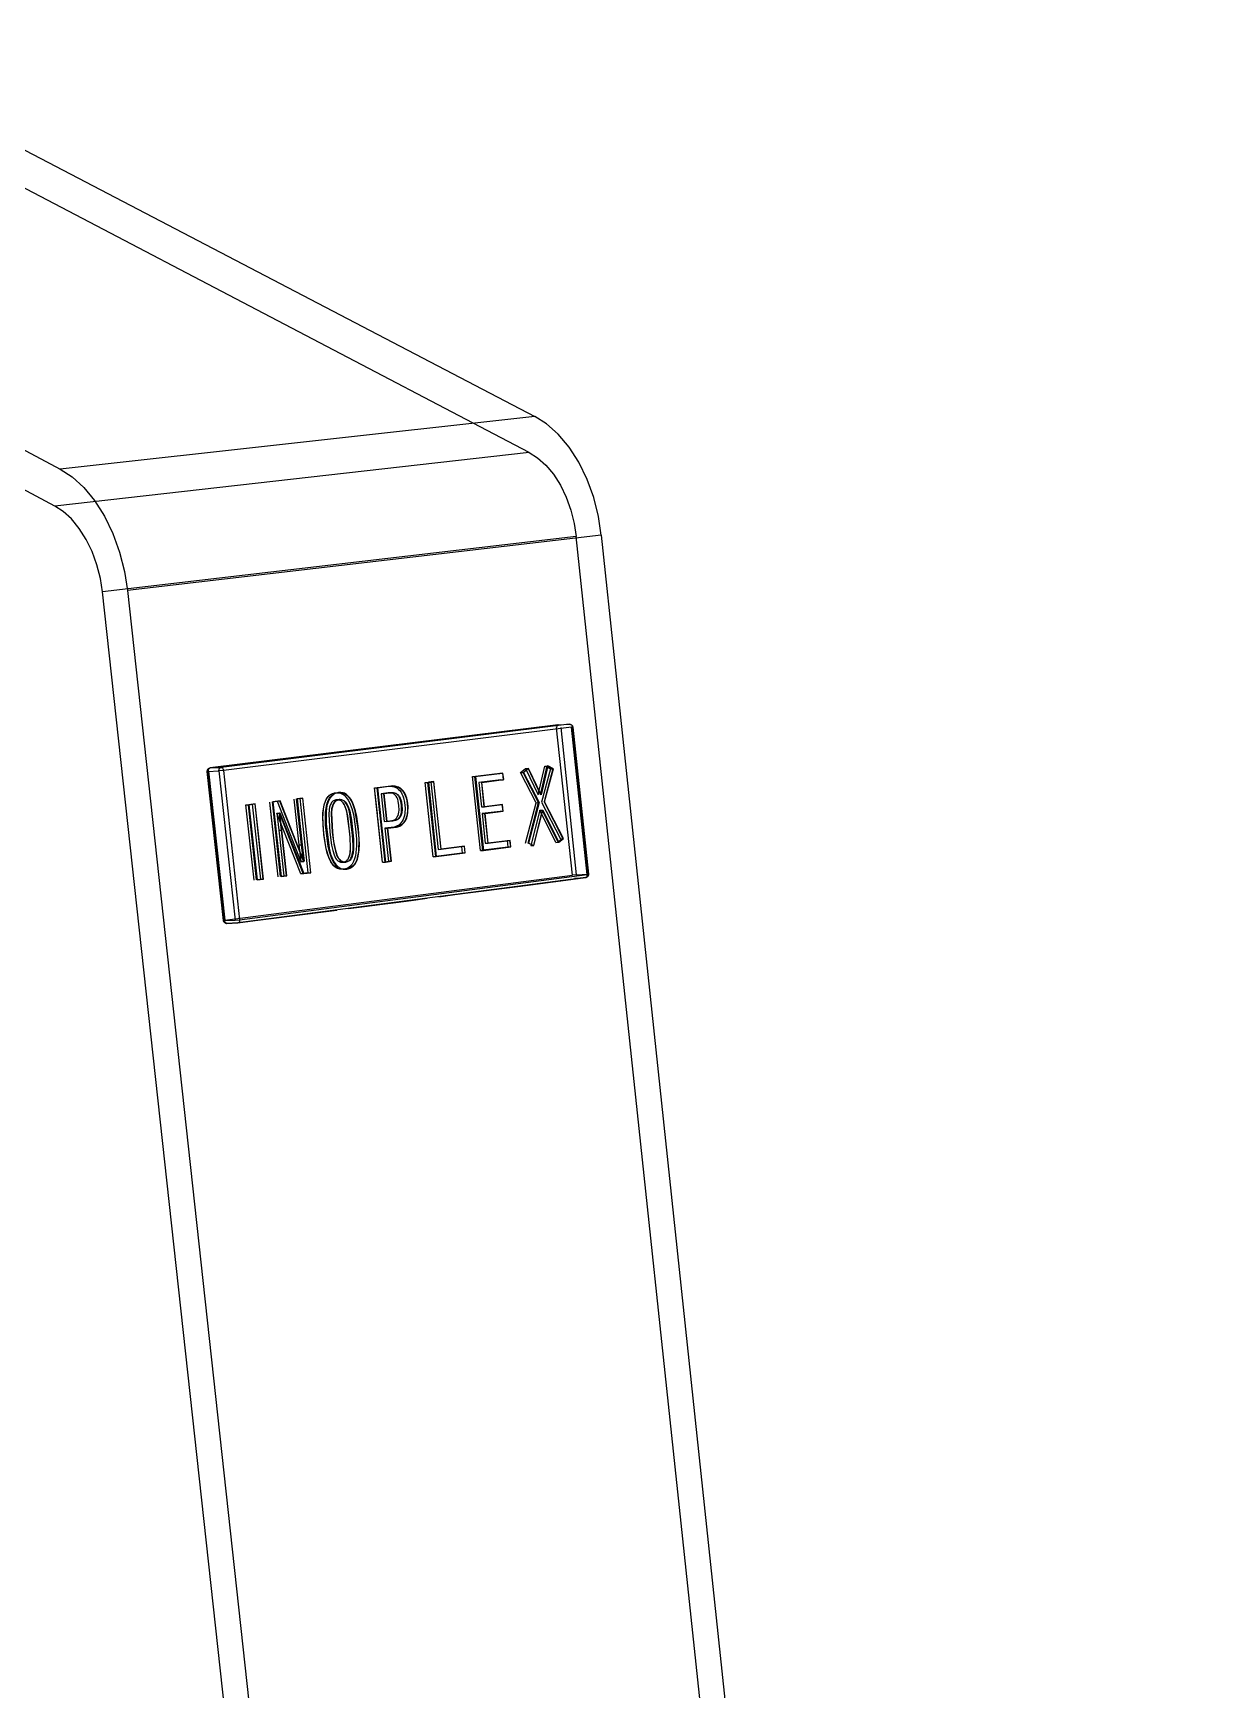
# Model space of a CAD drawing. Header units: millimetres. Extents: x 10366 to 13995, y 24552 to 29685.
# Drawn here: x 12901 to 13036.7, y 28916.9 to 29105.2 of the extents above; entities that cross this region are included whole.
import ezdxf

# ---------------------------------------------------------------- set-up
doc = ezdxf.new("R2010")
doc.units = ezdxf.units.MM
doc.header["$LTSCALE"] = 3
doc.layers.add('Default', color=7, linetype='Continuous')
doc.layers.add('Hidden_lines', color=7, linetype='Continuous')

msp = doc.modelspace()

# ---------------------------------------------------------------- linework, layer by layer
at = {"layer": 'Default'}
for points in [[(12874.56, 29105.25, 0), (12958.07, 29061.67, 0)], [(12820.56, 29100.2, 0), (12904.1, 29055.65, 0)], [(12903.49, 29051.48, 0), (12820.03, 29096.11, 0)], [(12958.07, 29061.67, 0), (12904.1, 29055.65, 0)], [(12965.64, 29048.17, 0), (12965.31, 29050.29, 0), (12964.78, 29052.43, 0), (12964.03, 29054.51, 0), (12963.08, 29056.45, 0), (12961.97, 29058.18, 0), (12960.73, 29059.65, 0), (12959.41, 29060.82, 0), (12958.07, 29061.67, 0)], [(12904.1, 29055.65, 0), (12905.44, 29054.78, 0), (12906.76, 29053.59, 0), (12908.01, 29052.09, 0), (12909.13, 29050.32, 0), (12910.08, 29048.34, 0), (12910.84, 29046.23, 0), (12911.39, 29044.05, 0), (12911.73, 29041.89, 0)], [(12908.89, 29041.72, 0), (12908.66, 29043.25, 0), (12908.27, 29044.79, 0), (12907.73, 29046.29, 0), (12907.05, 29047.69, 0), (12906.26, 29048.94, 0), (12905.38, 29050.01, 0), (12904.44, 29050.85, 0), (12903.49, 29051.48, 0)], [(12965.64, 29048.17, 0), (12911.73, 29041.89, 0)], [(12965.64, 29048.17, 0), (13036.7, 28379.46, 0)], [(12983.24, 28362.42, 0), (12908.89, 29041.72, 0)], [(12911.73, 29041.89, 0), (12986.12, 28361.1, 0)], [(12921.13, 29021.69, 0), (12960.74, 29026.6, 0)], [(12960.75, 29026.6, 0), (12921.14, 29021.69, 0)], [(12962, 29026.67, 0), (12922.39, 29021.75, 0)], [(12962.27, 29026.33, 0), (12922.65, 29021.41, 0)], [(12960.75, 29026.6, 0), (12962, 29026.67, 0)], [(12960.77, 29026.6, 0), (12962.02, 29026.67, 0)], [(12962.02, 29026.67, 0), (12962.07, 29026.67, 0), (12962.11, 29026.66, 0), (12962.14, 29026.65, 0), (12962.17, 29026.64, 0), (12962.2, 29026.63, 0), (12962.23, 29026.61, 0), (12962.26, 29026.59, 0), (12962.28, 29026.57, 0), (12962.31, 29026.54, 0), (12962.33, 29026.51, 0), (12962.35, 29026.48, 0), (12962.36, 29026.45, 0), (12962.38, 29026.42, 0), (12962.39, 29026.38, 0), (12962.39, 29026.35, 0)], [(12962.31, 29026.35, 0), (12962.37, 29026.35, 0), (12962.39, 29026.35, 0), (12962.39, 29026.35, 0), (12962.39, 29026.35, 0), (12962.39, 29026.35, 0), (12962.39, 29026.35, 0), (12962.39, 29026.35, 0), (12962.39, 29026.35, 0), (12962.39, 29026.35, 0), (12962.39, 29026.35, 0), (12962.39, 29026.35, 0), (12962.39, 29026.35, 0), (12962.39, 29026.35, 0), (12962.39, 29026.35, 0), (12962.39, 29026.35, 0), (12962.39, 29026.35, 0), (12962.39, 29026.35, 0), (12962.39, 29026.35, 0), (12962.39, 29026.35, 0), (12962.39, 29026.35, 0), (12962.39, 29026.35, 0), (12962.39, 29026.35, 0), (12962.39, 29026.35, 0), (12962.38, 29026.35, 0), (12962.36, 29026.34, 0), (12962.27, 29026.33, 0)], [(12964.05, 29009.58, 0), (12962.27, 29026.33, 0)], [(12962.39, 29026.35, 0), (12964.17, 29009.61, 0)], [(12958.45, 29018.64, 0), (12959.21, 29021.91, 0)], [(12958.74, 29018.65, 0), (12959.5, 29021.93, 0)], [(12959.55, 29021.93, 0), (12958.8, 29018.65, 0)], [(12959.21, 29021.91, 0), (12959.5, 29021.93, 0)], [(12959.21, 29021.91, 0), (12959.85, 29021.6, 0)], [(12959.5, 29021.93, 0), (12960.13, 29021.61, 0)], [(12960.19, 29021.61, 0), (12959.55, 29021.93, 0)], [(12962.74, 29022.26, 0), (12962.6, 29023.64, 0)], [(12920.82, 29021.3, 0), (12920.82, 29021.34, 0), (12920.82, 29021.37, 0), (12920.83, 29021.4, 0), (12920.83, 29021.44, 0), (12920.84, 29021.47, 0), (12920.86, 29021.5, 0), (12920.87, 29021.53, 0), (12920.89, 29021.56, 0), (12920.91, 29021.58, 0), (12920.94, 29021.61, 0), (12920.97, 29021.63, 0), (12920.99, 29021.65, 0), (12921.03, 29021.66, 0), (12921.06, 29021.67, 0), (12921.09, 29021.68, 0), (12921.13, 29021.69, 0)], [(12922.67, 29004.34, 0), (12920.82, 29021.3, 0)], [(12920.9, 29021.3, 0), (12922.15, 29021.37, 0)], [(12920.9, 29021.3, 0), (12922.75, 29004.34, 0)], [(12921.14, 29021.69, 0), (12922.39, 29021.75, 0)], [(12922.15, 29021.37, 0), (12922.15, 29021.43, 0), (12922.16, 29021.5, 0), (12922.18, 29021.57, 0), (12922.19, 29021.6, 0), (12922.21, 29021.63, 0), (12922.22, 29021.65, 0), (12922.24, 29021.68, 0), (12922.27, 29021.7, 0), (12922.29, 29021.72, 0), (12922.31, 29021.73, 0), (12922.34, 29021.74, 0), (12922.36, 29021.75, 0), (12922.39, 29021.75, 0)], [(12922.65, 29021.41, 0), (12922.15, 29021.37, 0)], [(12922.15, 29021.37, 0), (12924, 29004.39, 0)], [(12922.39, 29021.75, 0), (12922.41, 29021.75, 0), (12922.43, 29021.75, 0), (12922.45, 29021.74, 0), (12922.47, 29021.73, 0), (12922.5, 29021.72, 0), (12922.52, 29021.7, 0), (12922.54, 29021.68, 0), (12922.56, 29021.66, 0), (12922.59, 29021.6, 0), (12922.62, 29021.54, 0), (12922.64, 29021.48, 0), (12922.65, 29021.41, 0)], [(12922.65, 29021.41, 0), (12924.5, 29004.44, 0)], [(12945.62, 29020.04, 0), (12945.91, 29020.05, 0)], [(12946.53, 29011.6, 0), (12945.62, 29020.04, 0)], [(12945.91, 29020.05, 0), (12946.56, 29020.13, 0)], [(12946.81, 29011.61, 0), (12945.91, 29020.05, 0)], [(12946.61, 29020.14, 0), (12945.97, 29020.06, 0)], [(12945.97, 29020.06, 0), (12946.87, 29011.62, 0)], [(12946.27, 29020.12, 0), (12947.1, 29012.44, 0)], [(12946.56, 29020.13, 0), (12947.38, 29012.46, 0)], [(12947.44, 29012.46, 0), (12946.61, 29020.14, 0)], [(12950.98, 29020.71, 0), (12951.27, 29020.73, 0)], [(12951.89, 29012.29, 0), (12950.98, 29020.71, 0)], [(12951.27, 29020.73, 0), (12954.4, 29021.12, 0)], [(12952.17, 29012.3, 0), (12951.27, 29020.73, 0)], [(12954.46, 29021.12, 0), (12951.33, 29020.73, 0)], [(12951.33, 29020.73, 0), (12952.23, 29012.31, 0)], [(12954.2, 29020.35, 0), (12951.71, 29020.04, 0)], [(12951.71, 29020.04, 0), (12952.01, 29017.26, 0)], [(12954.48, 29020.36, 0), (12952, 29020.05, 0)], [(12952, 29020.05, 0), (12952.29, 29017.27, 0)], [(12952.05, 29020.05, 0), (12954.54, 29020.37, 0)], [(12952.35, 29017.27, 0), (12952.05, 29020.05, 0)], [(12954.12, 29021.11, 0), (12954.4, 29021.12, 0)], [(12954.2, 29020.35, 0), (12954.54, 29020.37, 0)], [(12954.4, 29021.12, 0), (12954.48, 29020.36, 0)], [(12954.54, 29020.37, 0), (12954.46, 29021.12, 0)], [(12956.47, 29021.17, 0), (12957.02, 29021.64, 0)], [(12956.47, 29021.17, 0), (12956.75, 29021.18, 0)], [(12958.23, 29017.74, 0), (12956.47, 29021.17, 0)], [(12956.75, 29021.18, 0), (12957.31, 29021.65, 0)], [(12958.51, 29017.75, 0), (12956.75, 29021.18, 0)], [(12957.37, 29021.65, 0), (12956.81, 29021.19, 0)], [(12956.81, 29021.19, 0), (12958.57, 29017.76, 0)], [(12957.02, 29021.64, 0), (12957.31, 29021.65, 0)], [(12957.02, 29021.64, 0), (12958.45, 29018.64, 0)], [(12957.31, 29021.65, 0), (12958.74, 29018.65, 0)], [(12958.8, 29018.65, 0), (12957.37, 29021.65, 0)], [(12959.85, 29021.6, 0), (12958.86, 29017.82, 0)], [(12960.13, 29021.61, 0), (12959.15, 29017.83, 0)], [(12959.2, 29017.84, 0), (12960.19, 29021.61, 0)], [(12959.85, 29021.6, 0), (12960.19, 29021.61, 0)], [(12931.26, 29012.95, 0), (12930.7, 29018.16, 0)], [(12930.98, 29018.18, 0), (12931.64, 29018.26, 0)], [(12931.55, 29012.96, 0), (12930.98, 29018.18, 0)], [(12931.7, 29018.26, 0), (12931.04, 29018.18, 0)], [(12931.04, 29018.18, 0), (12931.6, 29012.97, 0)], [(12931.35, 29018.25, 0), (12931.64, 29018.26, 0)], [(12931.35, 29018.25, 0), (12932.27, 29009.77, 0)], [(12931.64, 29018.26, 0), (12932.56, 29009.78, 0)], [(12932.61, 29009.78, 0), (12931.7, 29018.26, 0)], [(12933.97, 29016, 0), (12934.03, 29017.02, 0), (12934.12, 29017.5, 0), (12934.27, 29017.93, 0), (12934.36, 29018.12, 0), (12934.47, 29018.3, 0), (12934.6, 29018.46, 0), (12934.74, 29018.6, 0), (12934.91, 29018.71, 0), (12935.09, 29018.79, 0), (12935.3, 29018.85, 0), (12935.52, 29018.88, 0)], [(12935.57, 29018.08, 0), (12935.46, 29018.07, 0), (12935.36, 29018.04, 0), (12935.26, 29018.01, 0), (12935.17, 29017.96, 0), (12935.1, 29017.9, 0), (12935.02, 29017.83, 0), (12934.96, 29017.75, 0), (12934.9, 29017.66, 0), (12934.8, 29017.46, 0), (12934.73, 29017.22, 0), (12934.68, 29016.97, 0), (12934.63, 29016.4, 0), (12934.76, 29014.39, 0)], [(12935.52, 29018.88, 0), (12935.68, 29018.88, 0), (12935.83, 29018.86, 0), (12935.97, 29018.83, 0), (12936.11, 29018.77, 0), (12936.23, 29018.71, 0), (12936.35, 29018.63, 0), (12936.47, 29018.53, 0), (12936.67, 29018.31, 0), (12936.85, 29018.05, 0), (12937.01, 29017.75, 0), (12937.26, 29017.09, 0), (12937.44, 29016.39, 0), (12937.68, 29014.76, 0)], [(12937.04, 29014.23, 0), (12936.68, 29016.78, 0), (12936.51, 29017.31, 0), (12936.4, 29017.54, 0), (12936.27, 29017.73, 0), (12936.21, 29017.81, 0), (12936.13, 29017.88, 0), (12936.05, 29017.94, 0), (12935.97, 29018, 0), (12935.88, 29018.04, 0), (12935.78, 29018.06, 0), (12935.68, 29018.08, 0), (12935.57, 29018.08, 0)], [(12939.86, 29019.44, 0), (12941.44, 29019.63, 0)], [(12939.86, 29019.44, 0), (12940.14, 29019.45, 0)], [(12940.18, 29016.47, 0), (12939.86, 29019.44, 0)], [(12940.14, 29019.45, 0), (12941.22, 29019.59, 0), (12941.76, 29019.65, 0), (12942.03, 29019.64, 0), (12942.29, 29019.59, 0), (12942.52, 29019.51, 0), (12942.73, 29019.39, 0), (12942.92, 29019.24, 0), (12943.08, 29019.05, 0), (12943.23, 29018.82, 0), (12943.35, 29018.57, 0), (12943.45, 29018.28, 0), (12943.53, 29017.96, 0), (12943.61, 29017.2, 0), (12943.6, 29016.83, 0), (12943.56, 29016.49, 0), (12943.5, 29016.19, 0), (12943.4, 29015.91, 0), (12943.28, 29015.67, 0), (12943.14, 29015.46, 0), (12942.97, 29015.28, 0), (12942.88, 29015.21, 0), (12942.78, 29015.15, 0), (12942.68, 29015.09, 0), (12942.58, 29015.04, 0), (12942.47, 29015.01, 0), (12942.36, 29014.98, 0), (12941.3, 29014.84, 0)], [(12941.05, 29011, 0), (12940.14, 29019.45, 0)], [(12941.36, 29014.85, 0), (12942.35, 29014.97, 0), (12942.48, 29015, 0), (12942.6, 29015.03, 0), (12942.72, 29015.08, 0), (12942.83, 29015.14, 0), (12942.94, 29015.21, 0), (12943.04, 29015.3, 0), (12943.14, 29015.4, 0), (12943.23, 29015.5, 0), (12943.39, 29015.75, 0), (12943.51, 29016.03, 0), (12943.59, 29016.33, 0), (12943.64, 29016.65, 0), (12943.66, 29017.3, 0), (12943.59, 29017.94, 0), (12943.52, 29018.26, 0), (12943.42, 29018.56, 0), (12943.28, 29018.84, 0), (12943.11, 29019.09, 0), (12943.01, 29019.2, 0), (12942.91, 29019.3, 0), (12942.8, 29019.38, 0), (12942.68, 29019.45, 0), (12942.56, 29019.51, 0), (12942.44, 29019.56, 0), (12942.2, 29019.62, 0), (12941.94, 29019.65, 0), (12941.69, 29019.64, 0), (12940.2, 29019.45, 0)], [(12940.2, 29019.45, 0), (12941.11, 29011, 0)], [(12940.93, 29015.59, 0), (12941.64, 29015.69, 0), (12941.98, 29015.75, 0), (12942.05, 29015.77, 0), (12942.12, 29015.81, 0), (12942.18, 29015.85, 0), (12942.24, 29015.89, 0), (12942.3, 29015.94, 0), (12942.35, 29016, 0), (12942.44, 29016.13, 0), (12942.52, 29016.29, 0), (12942.57, 29016.47, 0), (12942.61, 29016.67, 0), (12942.64, 29016.9, 0), (12942.63, 29017.41, 0), (12942.55, 29017.92, 0), (12942.48, 29018.13, 0), (12942.41, 29018.31, 0), (12942.31, 29018.47, 0), (12942.21, 29018.6, 0), (12942.15, 29018.65, 0), (12942.09, 29018.7, 0), (12942.02, 29018.74, 0), (12941.95, 29018.78, 0), (12941.88, 29018.81, 0), (12941.73, 29018.85, 0), (12941.57, 29018.86, 0), (12941.39, 29018.86, 0), (12940.59, 29018.76, 0)], [(12940.59, 29018.76, 0), (12940.94, 29018.78, 0)], [(12940.59, 29018.76, 0), (12940.93, 29015.59, 0)], [(12941.22, 29015.6, 0), (12941.93, 29015.7, 0), (12942.26, 29015.76, 0), (12942.33, 29015.79, 0), (12942.4, 29015.82, 0), (12942.47, 29015.86, 0), (12942.53, 29015.9, 0), (12942.58, 29015.96, 0), (12942.63, 29016.01, 0), (12942.73, 29016.15, 0), (12942.8, 29016.3, 0), (12942.86, 29016.48, 0), (12942.9, 29016.69, 0), (12942.92, 29016.91, 0), (12942.91, 29017.43, 0), (12942.83, 29017.93, 0), (12942.77, 29018.14, 0), (12942.69, 29018.33, 0), (12942.6, 29018.48, 0), (12942.49, 29018.61, 0), (12942.43, 29018.66, 0), (12942.37, 29018.71, 0), (12942.31, 29018.75, 0), (12942.24, 29018.79, 0), (12942.17, 29018.82, 0), (12942.02, 29018.86, 0), (12941.85, 29018.88, 0), (12941.68, 29018.87, 0), (12940.88, 29018.77, 0)], [(12940.88, 29018.77, 0), (12941.22, 29015.6, 0)], [(12940.94, 29018.78, 0), (12941.6, 29018.86, 0), (12941.93, 29018.88, 0), (12942.09, 29018.86, 0), (12942.18, 29018.84, 0), (12942.26, 29018.81, 0), (12942.34, 29018.77, 0), (12942.42, 29018.73, 0), (12942.49, 29018.67, 0), (12942.56, 29018.6, 0), (12942.62, 29018.53, 0), (12942.68, 29018.45, 0), (12942.78, 29018.27, 0), (12942.85, 29018.07, 0), (12942.91, 29017.86, 0), (12942.97, 29017.44, 0), (12942.98, 29017, 0), (12942.94, 29016.58, 0), (12942.88, 29016.38, 0), (12942.81, 29016.19, 0), (12942.76, 29016.1, 0), (12942.7, 29016.03, 0), (12942.64, 29015.96, 0), (12942.57, 29015.9, 0), (12942.5, 29015.85, 0), (12942.43, 29015.8, 0), (12942.35, 29015.77, 0), (12942.27, 29015.75, 0), (12942.18, 29015.73, 0), (12941.28, 29015.61, 0)], [(12941.28, 29015.61, 0), (12940.94, 29018.78, 0)], [(12941.44, 29019.63, 0), (12941.67, 29019.63, 0), (12941.88, 29019.6, 0), (12942.08, 29019.55, 0), (12942.26, 29019.48, 0), (12942.43, 29019.38, 0), (12942.59, 29019.26, 0), (12942.73, 29019.12, 0), (12942.86, 29018.95, 0), (12942.97, 29018.76, 0), (12943.07, 29018.54, 0), (12943.16, 29018.31, 0), (12943.27, 29017.78, 0), (12943.32, 29017.14, 0), (12943.29, 29016.56, 0), (12943.24, 29016.3, 0), (12943.18, 29016.06, 0), (12943.1, 29015.85, 0), (12943, 29015.65, 0), (12942.88, 29015.48, 0), (12942.75, 29015.33, 0), (12942.6, 29015.2, 0), (12942.44, 29015.1, 0), (12942.27, 29015.02, 0), (12942.09, 29014.97, 0), (12941.02, 29014.83, 0)], [(12941.46, 29018.86, 0), (12941.8, 29018.88, 0)], [(12963.17, 29018.23, 0), (12963.03, 29019.6, 0)], [(12925.22, 29017.5, 0), (12925.51, 29017.51, 0)], [(12926.15, 29008.94, 0), (12925.22, 29017.5, 0)], [(12925.51, 29017.51, 0), (12926.22, 29017.6, 0)], [(12926.43, 29008.96, 0), (12925.51, 29017.51, 0)], [(12926.28, 29017.61, 0), (12925.56, 29017.52, 0)], [(12925.56, 29017.52, 0), (12926.49, 29008.96, 0)], [(12925.94, 29017.59, 0), (12926.22, 29017.6, 0)], [(12925.94, 29017.59, 0), (12926.87, 29009.04, 0)], [(12926.22, 29017.6, 0), (12927.15, 29009.05, 0)], [(12927.21, 29009.05, 0), (12926.28, 29017.61, 0)], [(12928.23, 29017.83, 0), (12929.05, 29017.94, 0)], [(12929.15, 29009.34, 0), (12928.23, 29017.83, 0)], [(12929.11, 29017.94, 0), (12928.29, 29017.84, 0)], [(12928.29, 29017.84, 0), (12929.21, 29009.35, 0)], [(12928.72, 29016.54, 0), (12929.06, 29016.55, 0)], [(12928.72, 29016.54, 0), (12928.96, 29014.62, 0)], [(12928.74, 29016.56, 0), (12929.08, 29016.58, 0)], [(12931.45, 29009.66, 0), (12928.74, 29016.56, 0)], [(12928.77, 29017.92, 0), (12931.48, 29011.03, 0)], [(12929, 29016.55, 0), (12929.24, 29014.63, 0)], [(12931.73, 29009.68, 0), (12929.02, 29016.58, 0)], [(12929.05, 29017.94, 0), (12931.76, 29011.05, 0)], [(12929.06, 29016.55, 0), (12929.08, 29016.58, 0)], [(12929.3, 29014.63, 0), (12929.06, 29016.55, 0)], [(12929.08, 29016.58, 0), (12931.79, 29009.68, 0)], [(12931.82, 29011.05, 0), (12929.11, 29017.94, 0)], [(12952.01, 29017.26, 0), (12954.06, 29017.52, 0)], [(12952.01, 29017.26, 0), (12952.35, 29017.27, 0)], [(12954.14, 29016.76, 0), (12952.09, 29016.5, 0)], [(12952.09, 29016.5, 0), (12952.43, 29016.52, 0)], [(12952.09, 29016.5, 0), (12952.45, 29013.13, 0)], [(12952.29, 29017.27, 0), (12954.34, 29017.53, 0)], [(12954.4, 29017.53, 0), (12952.35, 29017.27, 0)], [(12954.43, 29016.77, 0), (12952.37, 29016.51, 0)], [(12952.37, 29016.51, 0), (12952.74, 29013.14, 0)], [(12952.43, 29016.52, 0), (12954.48, 29016.78, 0)], [(12952.79, 29013.15, 0), (12952.43, 29016.52, 0)], [(12954.06, 29017.52, 0), (12954.34, 29017.53, 0)], [(12954.14, 29016.76, 0), (12954.48, 29016.78, 0)], [(12954.34, 29017.53, 0), (12954.43, 29016.77, 0)], [(12954.48, 29016.78, 0), (12954.4, 29017.53, 0)], [(12957.03, 29013.14, 0), (12958.23, 29017.74, 0)], [(12957.31, 29013.16, 0), (12958.51, 29017.75, 0)], [(12958.57, 29017.76, 0), (12957.37, 29013.16, 0)], [(12958.65, 29016.89, 0), (12957.64, 29012.86, 0)], [(12958.93, 29016.9, 0), (12957.92, 29012.88, 0)], [(12957.98, 29012.88, 0), (12958.99, 29016.9, 0)], [(12958.23, 29017.74, 0), (12958.51, 29017.75, 0)], [(12958.65, 29016.89, 0), (12958.99, 29016.9, 0)], [(12960.46, 29013.23, 0), (12958.65, 29016.89, 0)], [(12958.86, 29017.82, 0), (12961, 29013.65, 0)], [(12960.74, 29013.24, 0), (12958.93, 29016.9, 0)], [(12958.99, 29016.9, 0), (12960.8, 29013.24, 0)], [(12959.15, 29017.83, 0), (12961.28, 29013.67, 0)], [(12961.34, 29013.67, 0), (12959.2, 29017.84, 0)], [(12928.53, 29012.44, 0), (12928.14, 29016.03, 0)], [(12928.96, 29014.62, 0), (12929.3, 29014.63, 0)], [(12928.96, 29014.62, 0), (12929.52, 29009.41, 0)], [(12929.24, 29014.63, 0), (12929.81, 29009.43, 0)], [(12929.87, 29009.43, 0), (12929.3, 29014.63, 0)], [(12936.22, 29010.17, 0), (12936.01, 29010.17, 0), (12935.82, 29010.21, 0), (12935.64, 29010.27, 0), (12935.47, 29010.37, 0), (12935.32, 29010.48, 0), (12935.18, 29010.62, 0), (12935.04, 29010.78, 0), (12934.82, 29011.14, 0), (12934.63, 29011.56, 0), (12934.35, 29012.48, 0), (12934.09, 29014.13, 0), (12933.97, 29016, 0)], [(12934.76, 29014.39, 0), (12934.96, 29012.91, 0), (12935.09, 29012.32, 0), (12935.24, 29011.83, 0), (12935.32, 29011.63, 0), (12935.42, 29011.45, 0), (12935.52, 29011.3, 0), (12935.63, 29011.17, 0), (12935.69, 29011.12, 0), (12935.75, 29011.08, 0), (12935.82, 29011.04, 0), (12935.89, 29011.01, 0), (12935.96, 29010.99, 0), (12936.03, 29010.98, 0), (12936.11, 29010.97, 0), (12936.18, 29010.97, 0)], [(12937.68, 29014.76, 0), (12937.78, 29013.59, 0), (12937.79, 29012.85, 0), (12937.73, 29012.09, 0), (12937.67, 29011.72, 0), (12937.58, 29011.37, 0), (12937.46, 29011.05, 0), (12937.3, 29010.77, 0), (12937.2, 29010.64, 0), (12937.1, 29010.53, 0), (12936.98, 29010.43, 0), (12936.85, 29010.35, 0), (12936.71, 29010.27, 0), (12936.56, 29010.22, 0), (12936.4, 29010.18, 0), (12936.22, 29010.17, 0)], [(12940.61, 29012.44, 0), (12940.23, 29016.03, 0)], [(12941.02, 29014.83, 0), (12941.36, 29014.85, 0)], [(12941.02, 29014.83, 0), (12941.42, 29011.07, 0)], [(12941.3, 29014.84, 0), (12941.71, 29011.08, 0)], [(12941.76, 29011.08, 0), (12941.36, 29014.85, 0)], [(12963.65, 29013.76, 0), (12963.5, 29015.13, 0)], [(12931.26, 29012.95, 0), (12931.55, 29012.96, 0)], [(12931.5, 29011.06, 0), (12931.26, 29012.95, 0)], [(12931.78, 29011.07, 0), (12931.55, 29012.96, 0)], [(12931.6, 29012.97, 0), (12931.84, 29011.08, 0)], [(12936.18, 29010.97, 0), (12936.26, 29010.98, 0), (12936.34, 29010.99, 0), (12936.43, 29011.01, 0), (12936.5, 29011.04, 0), (12936.57, 29011.08, 0), (12936.64, 29011.12, 0), (12936.7, 29011.18, 0), (12936.75, 29011.23, 0), (12936.8, 29011.29, 0), (12936.89, 29011.44, 0), (12936.97, 29011.6, 0), (12937.02, 29011.78, 0), (12937.1, 29012.2, 0), (12937.13, 29012.66, 0), (12937.09, 29013.78, 0)], [(12947.1, 29012.44, 0), (12949.74, 29012.78, 0)], [(12947.1, 29012.44, 0), (12947.44, 29012.46, 0)], [(12947.38, 29012.46, 0), (12950.03, 29012.8, 0)], [(12950.09, 29012.8, 0), (12947.44, 29012.46, 0)], [(12949.74, 29012.78, 0), (12949.83, 29012.02, 0)], [(12950.03, 29012.8, 0), (12950.11, 29012.04, 0)], [(12950.17, 29012.04, 0), (12950.09, 29012.8, 0)], [(12955.02, 29012.69, 0), (12951.89, 29012.29, 0)], [(12955.3, 29012.71, 0), (12952.17, 29012.3, 0)], [(12952.23, 29012.31, 0), (12955.36, 29012.71, 0)], [(12952.45, 29013.13, 0), (12952.79, 29013.15, 0)], [(12952.74, 29013.14, 0), (12955.22, 29013.46, 0)], [(12955.28, 29013.46, 0), (12952.79, 29013.15, 0)], [(12954.94, 29013.45, 0), (12955.28, 29013.46, 0)], [(12954.94, 29013.45, 0), (12955.02, 29012.69, 0)], [(12955.02, 29012.69, 0), (12955.36, 29012.71, 0)], [(12955.22, 29013.46, 0), (12955.3, 29012.71, 0)], [(12955.36, 29012.71, 0), (12955.28, 29013.46, 0)], [(12957.92, 29012.88, 0), (12957.31, 29013.16, 0)], [(12957.37, 29013.16, 0), (12957.98, 29012.88, 0)], [(12957.64, 29012.86, 0), (12957.92, 29012.88, 0)], [(12960.46, 29013.23, 0), (12960.74, 29013.24, 0)], [(12961.28, 29013.67, 0), (12960.74, 29013.24, 0)], [(12960.8, 29013.24, 0), (12961.34, 29013.67, 0)], [(12961, 29013.65, 0), (12961.34, 29013.67, 0)], [(12928.87, 29009.33, 0), (12928.58, 29012, 0)], [(12931.48, 29011.03, 0), (12931.82, 29011.05, 0)], [(12931.5, 29011.06, 0), (12931.78, 29011.07, 0)], [(12936.47, 29010.98, 0), (12936.18, 29010.97, 0)], [(12936.53, 29010.98, 0), (12936.18, 29010.97, 0)], [(12940.77, 29010.98, 0), (12941.05, 29011, 0)], [(12941.71, 29011.08, 0), (12941.05, 29011, 0)], [(12941.11, 29011, 0), (12941.76, 29011.08, 0)], [(12949.83, 29012.02, 0), (12946.53, 29011.6, 0)], [(12946.53, 29011.6, 0), (12946.81, 29011.61, 0)], [(12950.11, 29012.04, 0), (12946.81, 29011.61, 0)], [(12946.87, 29011.62, 0), (12950.17, 29012.04, 0)], [(12951.89, 29012.29, 0), (12952.17, 29012.3, 0)], [(12964.09, 29009.61, 0), (12963.93, 29011.1, 0)], [(12963.88, 29009.23, 0), (12924.32, 29004.08, 0)], [(12924.5, 29004.44, 0), (12964.05, 29009.58, 0)], [(12927.15, 29009.05, 0), (12926.43, 29008.96, 0)], [(12926.49, 29008.96, 0), (12927.21, 29009.05, 0)], [(12926.87, 29009.04, 0), (12927.21, 29009.05, 0)], [(12929.81, 29009.43, 0), (12929.15, 29009.34, 0)], [(12929.21, 29009.35, 0), (12929.87, 29009.43, 0)], [(12929.52, 29009.41, 0), (12929.87, 29009.43, 0)], [(12932.27, 29009.77, 0), (12931.45, 29009.66, 0)], [(12931.45, 29009.66, 0), (12931.73, 29009.68, 0)], [(12932.56, 29009.78, 0), (12931.73, 29009.68, 0)], [(12931.79, 29009.68, 0), (12932.61, 29009.78, 0)], [(12936.51, 29010.18, 0), (12936.22, 29010.17, 0)], [(12936.57, 29010.18, 0), (12936.22, 29010.17, 0)], [(12961.04, 29008.86, 0), (12963.86, 29009.23, 0)], [(12964.09, 29009.61, 0), (12964.09, 29009.54, 0), (12964.09, 29009.48, 0), (12964.07, 29009.41, 0), (12964.05, 29009.38, 0), (12964.04, 29009.35, 0), (12964.02, 29009.32, 0), (12964, 29009.3, 0), (12963.98, 29009.28, 0), (12963.96, 29009.26, 0), (12963.93, 29009.25, 0), (12963.91, 29009.24, 0), (12963.89, 29009.23, 0), (12963.86, 29009.23, 0)], [(12963.86, 29009.23, 0), (12963.88, 29009.23, 0), (12963.9, 29009.23, 0), (12963.92, 29009.24, 0), (12963.94, 29009.25, 0), (12963.96, 29009.27, 0), (12963.98, 29009.29, 0), (12964, 29009.31, 0), (12964.01, 29009.33, 0), (12964.03, 29009.36, 0), (12964.04, 29009.39, 0), (12964.05, 29009.45, 0), (12964.06, 29009.52, 0), (12964.05, 29009.58, 0)], [(12964.17, 29009.61, 0), (12964.18, 29009.57, 0), (12964.18, 29009.54, 0), (12964.17, 29009.5, 0), (12964.16, 29009.47, 0), (12964.15, 29009.44, 0), (12964.14, 29009.41, 0), (12964.12, 29009.38, 0), (12964.1, 29009.35, 0), (12964.08, 29009.33, 0), (12964.05, 29009.3, 0), (12964.03, 29009.28, 0), (12964, 29009.27, 0), (12963.97, 29009.25, 0), (12963.94, 29009.24, 0), (12963.91, 29009.23, 0), (12963.88, 29009.23, 0)], [(12964.05, 29009.58, 0), (12964.13, 29009.6, 0), (12964.16, 29009.6, 0), (12964.17, 29009.6, 0), (12964.17, 29009.6, 0), (12964.17, 29009.6, 0), (12964.17, 29009.61, 0), (12964.17, 29009.61, 0), (12964.17, 29009.61, 0), (12964.17, 29009.61, 0), (12964.17, 29009.61, 0), (12964.17, 29009.61, 0), (12964.17, 29009.61, 0), (12964.17, 29009.61, 0), (12964.17, 29009.61, 0), (12964.17, 29009.61, 0), (12964.17, 29009.61, 0), (12964.17, 29009.61, 0), (12964.17, 29009.61, 0), (12964.17, 29009.61, 0), (12964.17, 29009.61, 0), (12964.17, 29009.61, 0), (12964.17, 29009.61, 0), (12964.17, 29009.61, 0), (12964.17, 29009.61, 0), (12964.17, 29009.61, 0), (12964.17, 29009.61, 0), (12964.16, 29009.61, 0), (12964.09, 29009.61, 0)], [(12944.03, 29006.64, 0), (12945.85, 29006.88, 0)], [(12947.17, 29007.05, 0), (12948.99, 29007.29, 0)], [(12950.75, 29007.52, 0), (12952.57, 29007.75, 0)], [(12954.33, 29007.98, 0), (12956.14, 29008.22, 0)], [(12957.91, 29008.45, 0), (12959.28, 29008.63, 0)], [(12930.16, 29004.84, 0), (12931.97, 29005.07, 0)], [(12933.73, 29005.3, 0), (12935.55, 29005.54, 0)], [(12936.87, 29005.71, 0), (12938.69, 29005.95, 0)], [(12940.45, 29006.18, 0), (12942.27, 29006.41, 0)], [(12923.04, 29004.02, 0), (12923.01, 29004.02, 0), (12922.98, 29004.02, 0), (12922.95, 29004.03, 0), (12922.91, 29004.04, 0), (12922.88, 29004.05, 0), (12922.85, 29004.07, 0), (12922.82, 29004.08, 0), (12922.8, 29004.1, 0), (12922.77, 29004.13, 0), (12922.75, 29004.15, 0), (12922.73, 29004.18, 0), (12922.71, 29004.21, 0), (12922.69, 29004.24, 0), (12922.68, 29004.27, 0), (12922.67, 29004.31, 0), (12922.67, 29004.34, 0)], [(12922.75, 29004.34, 0), (12924, 29004.39, 0)], [(12922.75, 29004.34, 0), (12922.76, 29004.28, 0), (12922.78, 29004.21, 0), (12922.82, 29004.15, 0), (12922.84, 29004.13, 0), (12922.86, 29004.1, 0), (12922.88, 29004.08, 0), (12922.91, 29004.06, 0), (12922.93, 29004.05, 0), (12922.96, 29004.03, 0), (12922.99, 29004.03, 0), (12923.01, 29004.02, 0), (12923.04, 29004.02, 0), (12923.06, 29004.02, 0)], [(12923.06, 29004.02, 0), (12923.04, 29004.02, 0), (12923.02, 29004.03, 0), (12923, 29004.03, 0), (12922.98, 29004.04, 0), (12922.95, 29004.06, 0), (12922.93, 29004.07, 0), (12922.91, 29004.09, 0), (12922.89, 29004.12, 0), (12922.85, 29004.17, 0), (12922.83, 29004.24, 0), (12922.81, 29004.3, 0), (12922.8, 29004.37, 0)], [(12924.29, 29004.08, 0), (12923.04, 29004.02, 0)], [(12923.06, 29004.02, 0), (12924.31, 29004.08, 0)], [(12924, 29004.39, 0), (12924.5, 29004.44, 0)], [(12924.32, 29004.08, 0), (12924.29, 29004.08, 0)], [(12924.5, 29004.44, 0), (12924.5, 29004.38, 0), (12924.5, 29004.31, 0), (12924.48, 29004.24, 0), (12924.47, 29004.21, 0), (12924.46, 29004.19, 0), (12924.45, 29004.16, 0), (12924.43, 29004.14, 0), (12924.41, 29004.12, 0), (12924.39, 29004.1, 0), (12924.37, 29004.09, 0), (12924.35, 29004.08, 0), (12924.33, 29004.08, 0), (12924.31, 29004.08, 0)], [(12926.58, 29004.37, 0), (12928.39, 29004.61, 0)]]:
    msp.add_polyline3d(points, dxfattribs=at)
for points in [[(12937.96, 29014.77, 0), (12938.06, 29013.65, 0), (12938.03, 29012.18, 0), (12937.89, 29011.48, 0), (12937.78, 29011.16, 0), (12937.64, 29010.87, 0), (12937.55, 29010.74, 0), (12937.46, 29010.62, 0), (12937.35, 29010.52, 0), (12937.24, 29010.42, 0), (12937.11, 29010.34, 0), (12936.97, 29010.28, 0), (12936.82, 29010.23, 0), (12936.66, 29010.19, 0), (12936.49, 29010.18, 0), (12936.33, 29010.18, 0), (12936.18, 29010.2, 0), (12936.03, 29010.24, 0), (12935.9, 29010.3, 0), (12935.77, 29010.37, 0), (12935.65, 29010.46, 0), (12935.54, 29010.56, 0), (12935.33, 29010.79, 0), (12935.15, 29011.06, 0), (12934.99, 29011.37, 0), (12934.75, 29012.05, 0), (12934.58, 29012.77, 0), (12934.28, 29015.18, 0), (12934.27, 29016.65, 0), (12934.37, 29017.36, 0), (12934.46, 29017.7, 0), (12934.58, 29018, 0), (12934.73, 29018.27, 0), (12934.81, 29018.39, 0), (12934.91, 29018.5, 0), (12935.02, 29018.6, 0), (12935.13, 29018.69, 0), (12935.26, 29018.76, 0), (12935.4, 29018.82, 0), (12935.55, 29018.86, 0), (12935.71, 29018.89, 0), (12935.87, 29018.9, 0), (12936.03, 29018.89, 0), (12936.18, 29018.86, 0), (12936.32, 29018.82, 0), (12936.45, 29018.76, 0), (12936.58, 29018.68, 0), (12936.7, 29018.59, 0), (12936.81, 29018.49, 0), (12937.01, 29018.25, 0), (12937.19, 29017.97, 0), (12937.34, 29017.66, 0), (12937.58, 29016.98, 0)], [(12938.02, 29014.77, 0), (12937.83, 29016.16, 0), (12937.68, 29016.83, 0), (12937.47, 29017.49, 0), (12937.34, 29017.8, 0), (12937.18, 29018.09, 0), (12937, 29018.35, 0), (12936.78, 29018.57, 0), (12936.67, 29018.67, 0), (12936.54, 29018.74, 0), (12936.42, 29018.81, 0), (12936.28, 29018.85, 0), (12936.15, 29018.88, 0), (12936.02, 29018.9, 0), (12935.88, 29018.9, 0), (12935.75, 29018.89, 0), (12935.62, 29018.87, 0), (12935.48, 29018.83, 0), (12935.36, 29018.78, 0), (12935.23, 29018.72, 0), (12935.12, 29018.64, 0), (12935.01, 29018.54, 0), (12934.9, 29018.43, 0), (12934.81, 29018.31, 0), (12934.65, 29018.04, 0), (12934.53, 29017.74, 0), (12934.44, 29017.41, 0), (12934.34, 29016.74, 0), (12934.33, 29015.34, 0), (12934.67, 29012.58, 0), (12934.85, 29011.91, 0), (12935.1, 29011.28, 0), (12935.26, 29010.99, 0), (12935.44, 29010.72, 0), (12935.66, 29010.5, 0), (12935.77, 29010.41, 0), (12935.9, 29010.33, 0), (12936.03, 29010.27, 0), (12936.16, 29010.23, 0), (12936.29, 29010.2, 0), (12936.42, 29010.18, 0), (12936.56, 29010.18, 0), (12936.69, 29010.19, 0), (12936.83, 29010.22, 0), (12936.96, 29010.25, 0), (12937.08, 29010.3, 0), (12937.21, 29010.37, 0), (12937.32, 29010.45, 0), (12937.43, 29010.54, 0), (12937.54, 29010.65, 0), (12937.63, 29010.77, 0), (12937.79, 29011.04, 0), (12937.91, 29011.34, 0), (12938, 29011.67, 0), (12938.1, 29012.34, 0), (12938.14, 29013.04, 0)], [(12935.04, 29014.4, 0), (12935.26, 29012.83, 0), (12935.4, 29012.22, 0), (12935.57, 29011.72, 0), (12935.67, 29011.52, 0), (12935.77, 29011.35, 0), (12935.89, 29011.21, 0), (12935.95, 29011.15, 0), (12936.02, 29011.1, 0), (12936.09, 29011.06, 0), (12936.16, 29011.03, 0), (12936.24, 29011.01, 0), (12936.31, 29010.99, 0), (12936.39, 29010.98, 0), (12936.48, 29010.98, 0), (12936.57, 29010.99, 0), (12936.67, 29011.01, 0), (12936.76, 29011.05, 0), (12936.85, 29011.09, 0), (12936.92, 29011.14, 0), (12936.99, 29011.2, 0), (12937.06, 29011.27, 0), (12937.12, 29011.35, 0), (12937.17, 29011.44, 0), (12937.25, 29011.63, 0), (12937.32, 29011.85, 0), (12937.4, 29012.35, 0), (12937.42, 29012.91, 0), (12937.34, 29014.1, 0), (12937.04, 29016.46, 0), (12936.91, 29017, 0), (12936.73, 29017.46, 0), (12936.63, 29017.65, 0), (12936.5, 29017.81, 0), (12936.44, 29017.88, 0), (12936.36, 29017.94, 0), (12936.29, 29017.99, 0), (12936.21, 29018.03, 0), (12936.12, 29018.06, 0), (12936.03, 29018.08, 0), (12935.94, 29018.09, 0), (12935.84, 29018.09, 0), (12935.73, 29018.08, 0), (12935.63, 29018.05, 0), (12935.54, 29018.02, 0), (12935.46, 29017.97, 0), (12935.38, 29017.91, 0), (12935.31, 29017.85, 0), (12935.25, 29017.77, 0), (12935.19, 29017.68, 0), (12935.1, 29017.49, 0), (12935.02, 29017.27, 0), (12934.97, 29017.03, 0), (12934.92, 29016.48, 0)], [(12935.1, 29014.4, 0), (12934.98, 29016.54, 0), (12935.04, 29017.07, 0), (12935.1, 29017.32, 0), (12935.19, 29017.56, 0), (12935.24, 29017.67, 0), (12935.31, 29017.77, 0), (12935.38, 29017.86, 0), (12935.46, 29017.94, 0), (12935.56, 29018, 0), (12935.65, 29018.04, 0), (12935.75, 29018.07, 0), (12935.85, 29018.09, 0), (12935.96, 29018.1, 0), (12936.06, 29018.09, 0), (12936.16, 29018.07, 0), (12936.26, 29018.03, 0), (12936.36, 29017.98, 0), (12936.45, 29017.92, 0), (12936.54, 29017.84, 0), (12936.62, 29017.75, 0), (12936.75, 29017.54, 0), (12936.86, 29017.3, 0), (12937.02, 29016.8, 0), (12937.22, 29015.75, 0), (12937.44, 29013.61, 0), (12937.47, 29012.54, 0), (12937.41, 29012.02, 0), (12937.36, 29011.76, 0), (12937.27, 29011.52, 0), (12937.21, 29011.41, 0), (12937.15, 29011.31, 0), (12937.07, 29011.22, 0), (12936.99, 29011.15, 0), (12936.9, 29011.09, 0), (12936.8, 29011.04, 0), (12936.7, 29011.01, 0), (12936.6, 29010.99, 0), (12936.5, 29010.98, 0), (12936.4, 29010.99, 0), (12936.29, 29011.01, 0), (12936.19, 29011.04, 0), (12936.1, 29011.1, 0), (12936, 29011.16, 0), (12935.92, 29011.25, 0), (12935.84, 29011.34, 0), (12935.71, 29011.55, 0), (12935.6, 29011.79, 0), (12935.44, 29012.29, 0), (12935.23, 29013.34, 0)]]:
    msp.add_polyline3d(points, close=True, dxfattribs=at)
at = {"layer": 'Hidden_lines'}
for points in [[(12957.44, 29057.57, 0), (12874, 29101.23, 0)], [(12957.44, 29057.57, 0), (12903.49, 29051.48, 0)], [(12957.44, 29057.57, 0), (12958.39, 29056.96, 0), (12959.32, 29056.13, 0), (12960.2, 29055.09, 0), (12960.99, 29053.86, 0), (12961.66, 29052.49, 0), (12962.19, 29051.02, 0), (12962.57, 29049.5, 0), (12962.8, 29048, 0)], [(12962.8, 29048, 0), (12908.89, 29041.72, 0)], [(13034.21, 28376.98, 0), (12962.8, 29048, 0)], [(12960.75, 29026.6, 0), (12960.73, 29026.6, 0), (12960.71, 29026.59, 0), (12960.69, 29026.58, 0), (12960.67, 29026.57, 0), (12960.65, 29026.56, 0), (12960.63, 29026.54, 0), (12960.62, 29026.52, 0), (12960.6, 29026.49, 0), (12960.59, 29026.46, 0), (12960.57, 29026.4, 0), (12960.56, 29026.34, 0), (12960.56, 29026.29, 0), (12960.56, 29026.24, 0)], [(12962.35, 29009.51, 0), (12960.56, 29026.24, 0)], [(12962.84, 29009.55, 0), (12961.06, 29026.29, 0)], [(12962.6, 29023.64, 0), (12962.31, 29026.35, 0)], [(12958.45, 29018.64, 0), (12959.21, 29021.91, 0)], [(12959.21, 29021.91, 0), (12959.55, 29021.93, 0)], [(12959.21, 29021.91, 0), (12959.85, 29021.6, 0)], [(12963.03, 29019.6, 0), (12962.74, 29022.26, 0)], [(12920.95, 29021.33, 0), (12920.95, 29021.39, 0), (12920.95, 29021.46, 0), (12920.97, 29021.52, 0), (12920.98, 29021.55, 0), (12920.99, 29021.58, 0), (12921, 29021.61, 0), (12921.02, 29021.63, 0), (12921.04, 29021.65, 0), (12921.06, 29021.66, 0), (12921.08, 29021.67, 0), (12921.1, 29021.68, 0), (12921.12, 29021.69, 0), (12921.14, 29021.69, 0)], [(12920.95, 29021.33, 0), (12922.8, 29004.37, 0)], [(12945.62, 29020.04, 0), (12945.97, 29020.06, 0)], [(12946.53, 29011.6, 0), (12945.62, 29020.04, 0)], [(12946.27, 29020.12, 0), (12947.1, 29012.44, 0)], [(12950.98, 29020.71, 0), (12951.33, 29020.73, 0)], [(12951.89, 29012.29, 0), (12950.98, 29020.71, 0)], [(12954.2, 29020.35, 0), (12951.71, 29020.04, 0)], [(12951.71, 29020.04, 0), (12952.01, 29017.26, 0)], [(12954.12, 29021.11, 0), (12954.46, 29021.12, 0)], [(12954.2, 29020.35, 0), (12954.48, 29020.36, 0)], [(12956.47, 29021.17, 0), (12957.02, 29021.64, 0)], [(12956.47, 29021.17, 0), (12956.81, 29021.19, 0)], [(12958.23, 29017.74, 0), (12956.47, 29021.17, 0)], [(12957.02, 29021.64, 0), (12957.37, 29021.65, 0)], [(12957.02, 29021.64, 0), (12958.45, 29018.64, 0)], [(12959.85, 29021.6, 0), (12958.86, 29017.82, 0)], [(12931.26, 29012.95, 0), (12930.7, 29018.16, 0)], [(12931.35, 29018.25, 0), (12931.7, 29018.26, 0)], [(12931.35, 29018.25, 0), (12932.27, 29009.77, 0)], [(12936.22, 29010.17, 0), (12936.06, 29010.17, 0), (12935.91, 29010.19, 0), (12935.77, 29010.22, 0), (12935.63, 29010.28, 0), (12935.5, 29010.35, 0), (12935.38, 29010.43, 0), (12935.27, 29010.53, 0), (12935.06, 29010.76, 0), (12934.88, 29011.03, 0), (12934.72, 29011.33, 0), (12934.47, 29012, 0), (12934.3, 29012.71, 0), (12934.11, 29013.99, 0), (12934, 29015.12, 0), (12933.98, 29016.57, 0), (12934.08, 29017.29, 0), (12934.16, 29017.63, 0), (12934.27, 29017.93, 0), (12934.41, 29018.21, 0), (12934.5, 29018.33, 0), (12934.59, 29018.45, 0), (12934.69, 29018.55, 0), (12934.8, 29018.64, 0), (12934.92, 29018.72, 0), (12935.06, 29018.78, 0), (12935.2, 29018.83, 0), (12935.36, 29018.86, 0), (12935.52, 29018.88, 0)], [(12935.57, 29018.08, 0), (12935.46, 29018.07, 0), (12935.36, 29018.04, 0), (12935.26, 29018.01, 0), (12935.17, 29017.96, 0), (12935.1, 29017.9, 0), (12935.02, 29017.83, 0), (12934.96, 29017.75, 0), (12934.9, 29017.66, 0), (12934.8, 29017.46, 0), (12934.73, 29017.22, 0), (12934.68, 29016.97, 0), (12934.63, 29016.4, 0), (12934.76, 29014.39, 0)], [(12935.52, 29018.88, 0), (12935.68, 29018.88, 0), (12935.83, 29018.86, 0), (12935.97, 29018.83, 0), (12936.11, 29018.77, 0), (12936.23, 29018.71, 0), (12936.35, 29018.63, 0), (12936.47, 29018.53, 0), (12936.67, 29018.31, 0), (12936.85, 29018.05, 0), (12937.01, 29017.75, 0), (12937.26, 29017.09, 0), (12937.44, 29016.39, 0), (12937.68, 29014.76, 0)], [(12936.18, 29010.97, 0), (12936.28, 29010.98, 0), (12936.38, 29011, 0), (12936.47, 29011.03, 0), (12936.56, 29011.07, 0), (12936.64, 29011.12, 0), (12936.71, 29011.19, 0), (12936.77, 29011.26, 0), (12936.83, 29011.34, 0), (12936.88, 29011.42, 0), (12936.97, 29011.62, 0), (12937.04, 29011.84, 0), (12937.09, 29012.09, 0), (12937.13, 29012.63, 0), (12937.08, 29013.83, 0), (12936.8, 29016.24, 0), (12936.63, 29016.97, 0), (12936.52, 29017.28, 0), (12936.39, 29017.56, 0), (12936.31, 29017.68, 0), (12936.23, 29017.78, 0), (12936.14, 29017.88, 0), (12936.04, 29017.95, 0), (12935.94, 29018.01, 0), (12935.82, 29018.05, 0), (12935.7, 29018.07, 0), (12935.57, 29018.08, 0)], [(12939.86, 29019.44, 0), (12941.44, 29019.63, 0)], [(12939.86, 29019.44, 0), (12940.2, 29019.45, 0)], [(12940.77, 29010.98, 0), (12939.86, 29019.44, 0)], [(12940.93, 29015.59, 0), (12941.64, 29015.69, 0), (12941.98, 29015.75, 0), (12942.05, 29015.77, 0), (12942.12, 29015.81, 0), (12942.18, 29015.85, 0), (12942.24, 29015.89, 0), (12942.3, 29015.94, 0), (12942.35, 29016, 0), (12942.44, 29016.13, 0), (12942.52, 29016.29, 0), (12942.57, 29016.47, 0), (12942.61, 29016.67, 0), (12942.64, 29016.9, 0), (12942.63, 29017.41, 0), (12942.55, 29017.92, 0), (12942.48, 29018.13, 0), (12942.41, 29018.31, 0), (12942.31, 29018.47, 0), (12942.21, 29018.6, 0), (12942.15, 29018.65, 0), (12942.09, 29018.7, 0), (12942.02, 29018.74, 0), (12941.95, 29018.78, 0), (12941.88, 29018.81, 0), (12941.73, 29018.85, 0), (12941.57, 29018.86, 0), (12941.39, 29018.86, 0), (12940.59, 29018.76, 0)], [(12940.59, 29018.76, 0), (12940.93, 29015.59, 0)], [(12941.44, 29019.63, 0), (12941.67, 29019.63, 0), (12941.88, 29019.6, 0), (12942.08, 29019.55, 0), (12942.26, 29019.48, 0), (12942.43, 29019.38, 0), (12942.59, 29019.26, 0), (12942.73, 29019.12, 0), (12942.86, 29018.95, 0), (12942.97, 29018.76, 0), (12943.07, 29018.54, 0), (12943.16, 29018.31, 0), (12943.27, 29017.78, 0), (12943.32, 29017.14, 0), (12943.29, 29016.56, 0), (12943.24, 29016.3, 0), (12943.18, 29016.06, 0), (12943.1, 29015.85, 0), (12943, 29015.65, 0), (12942.88, 29015.48, 0), (12942.75, 29015.33, 0), (12942.6, 29015.2, 0), (12942.44, 29015.1, 0), (12942.27, 29015.02, 0), (12942.09, 29014.97, 0), (12941.02, 29014.83, 0)], [(12963.5, 29015.13, 0), (12963.17, 29018.23, 0)], [(12925.22, 29017.5, 0), (12925.56, 29017.52, 0)], [(12926.15, 29008.94, 0), (12925.22, 29017.5, 0)], [(12925.94, 29017.59, 0), (12926.28, 29017.61, 0)], [(12925.94, 29017.59, 0), (12926.87, 29009.04, 0)], [(12928.14, 29016.03, 0), (12927.95, 29017.82, 0)], [(12928.87, 29009.33, 0), (12927.95, 29017.82, 0)], [(12928.72, 29016.54, 0), (12929, 29016.55, 0)], [(12928.72, 29016.54, 0), (12928.96, 29014.62, 0)], [(12928.74, 29016.56, 0), (12929.02, 29016.58, 0)], [(12931.45, 29009.66, 0), (12928.74, 29016.56, 0)], [(12928.77, 29017.92, 0), (12931.48, 29011.03, 0)], [(12952.01, 29017.26, 0), (12954.06, 29017.52, 0)], [(12952.01, 29017.26, 0), (12952.29, 29017.27, 0)], [(12954.14, 29016.76, 0), (12952.09, 29016.5, 0)], [(12952.09, 29016.5, 0), (12952.37, 29016.51, 0)], [(12952.09, 29016.5, 0), (12952.45, 29013.13, 0)], [(12954.06, 29017.52, 0), (12954.4, 29017.53, 0)], [(12954.14, 29016.76, 0), (12954.43, 29016.77, 0)], [(12957.03, 29013.14, 0), (12958.23, 29017.74, 0)], [(12958.65, 29016.89, 0), (12957.64, 29012.86, 0)], [(12958.23, 29017.74, 0), (12958.57, 29017.76, 0)], [(12958.65, 29016.89, 0), (12958.93, 29016.9, 0)], [(12960.46, 29013.23, 0), (12958.65, 29016.89, 0)], [(12958.86, 29017.82, 0), (12961, 29013.65, 0)], [(12928.96, 29014.62, 0), (12929.52, 29009.41, 0)], [(12934.76, 29014.39, 0), (12934.96, 29012.91, 0), (12935.09, 29012.32, 0), (12935.24, 29011.83, 0), (12935.32, 29011.63, 0), (12935.42, 29011.45, 0), (12935.52, 29011.3, 0), (12935.63, 29011.17, 0), (12935.69, 29011.12, 0), (12935.75, 29011.08, 0), (12935.82, 29011.04, 0), (12935.89, 29011.01, 0), (12935.96, 29010.99, 0), (12936.03, 29010.98, 0), (12936.11, 29010.97, 0), (12936.18, 29010.97, 0)], [(12937.68, 29014.76, 0), (12937.78, 29013.59, 0), (12937.79, 29012.85, 0), (12937.73, 29012.09, 0), (12937.67, 29011.72, 0), (12937.58, 29011.37, 0), (12937.46, 29011.05, 0), (12937.3, 29010.77, 0), (12937.2, 29010.64, 0), (12937.1, 29010.53, 0), (12936.98, 29010.43, 0), (12936.85, 29010.35, 0), (12936.71, 29010.27, 0), (12936.56, 29010.22, 0), (12936.4, 29010.18, 0), (12936.22, 29010.17, 0)], [(12941.02, 29014.83, 0), (12941.42, 29011.07, 0)], [(12931.26, 29012.95, 0), (12931.6, 29012.97, 0)], [(12931.5, 29011.06, 0), (12931.26, 29012.95, 0)], [(12940.77, 29010.98, 0), (12940.61, 29012.44, 0)], [(12947.1, 29012.44, 0), (12949.74, 29012.78, 0)], [(12947.1, 29012.44, 0), (12947.38, 29012.46, 0)], [(12949.74, 29012.78, 0), (12949.83, 29012.02, 0)], [(12955.02, 29012.69, 0), (12951.89, 29012.29, 0)], [(12952.45, 29013.13, 0), (12952.74, 29013.14, 0)], [(12954.94, 29013.45, 0), (12955.02, 29012.69, 0)], [(12955.02, 29012.69, 0), (12955.3, 29012.71, 0)], [(12957.64, 29012.86, 0), (12957.98, 29012.88, 0)], [(12960.46, 29013.23, 0), (12960.8, 29013.24, 0)], [(12961, 29013.65, 0), (12961.28, 29013.67, 0)], [(12963.93, 29011.1, 0), (12963.65, 29013.76, 0)], [(12931.48, 29011.03, 0), (12931.76, 29011.05, 0)], [(12931.5, 29011.06, 0), (12931.84, 29011.08, 0)], [(12940.77, 29010.98, 0), (12941.11, 29011, 0)], [(12949.83, 29012.02, 0), (12946.53, 29011.6, 0)], [(12946.53, 29011.6, 0), (12946.87, 29011.62, 0)], [(12951.89, 29012.29, 0), (12952.23, 29012.31, 0)], [(12922.8, 29004.37, 0), (12962.35, 29009.51, 0)], [(12926.87, 29009.04, 0), (12927.15, 29009.05, 0)], [(12929.52, 29009.41, 0), (12929.81, 29009.43, 0)], [(12932.27, 29009.77, 0), (12931.45, 29009.66, 0)], [(12931.45, 29009.66, 0), (12931.79, 29009.68, 0)], [(12959.28, 29008.63, 0), (12961.04, 29008.86, 0)], [(12962.84, 29009.55, 0), (12962.35, 29009.51, 0)], [(12962.61, 29009.17, 0), (12963.86, 29009.23, 0)], [(12962.84, 29009.55, 0), (12964.09, 29009.61, 0)], [(12948.99, 29007.29, 0), (12950.75, 29007.52, 0)], [(12952.57, 29007.75, 0), (12954.33, 29007.98, 0)], [(12956.14, 29008.22, 0), (12957.91, 29008.45, 0)], [(12931.97, 29005.07, 0), (12933.73, 29005.3, 0)], [(12938.69, 29005.95, 0), (12940.45, 29006.18, 0)], [(12942.27, 29006.41, 0), (12944.03, 29006.64, 0)], [(12924.31, 29004.08, 0), (12926.58, 29004.37, 0)], [(12928.39, 29004.61, 0), (12930.16, 29004.84, 0)]]:
    msp.add_polyline3d(points, dxfattribs=at)

doc.saveas('drawing.dxf')
